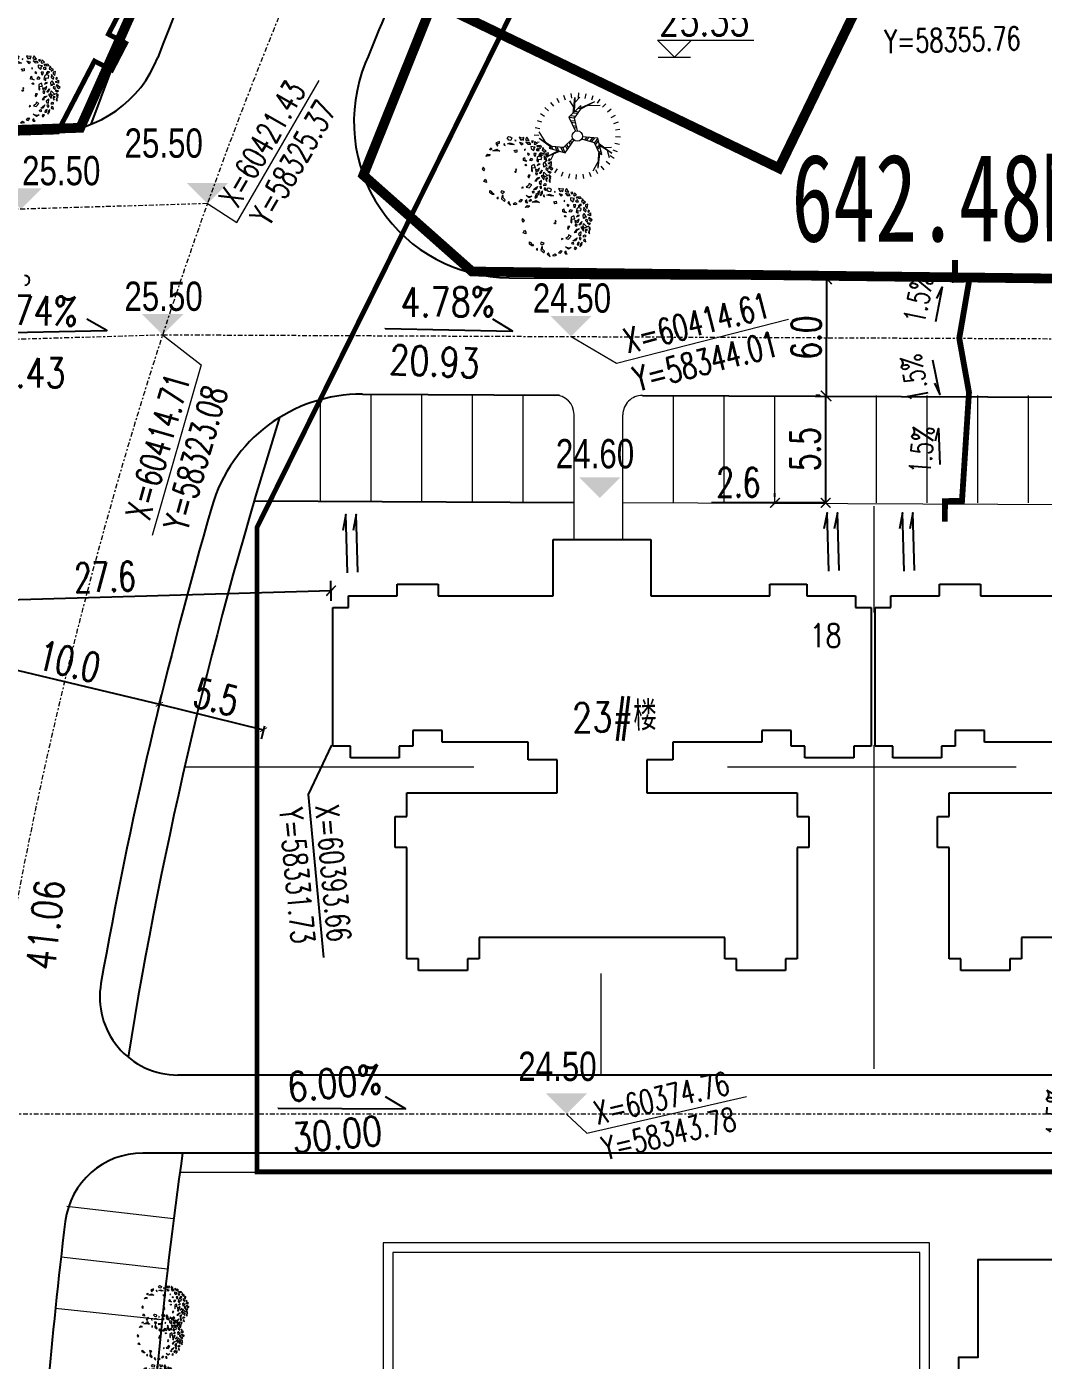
# Model space of a CAD drawing. Header units: inches. Extents: x 393 to 1582, y 246 to 1188.
# Drawn here: x 1280.1 to 1332.2, y 571.3 to 639.7 of the extents above; entities that cross this region are included whole.
import ezdxf

# ---------------------------------------------------------------- set-up
doc = ezdxf.new("R2010")
doc.units = ezdxf.units.IN
doc.header["$MEASUREMENT"] = 0
for name, pattern in [('ACAD_ISO10W100', [18.5, 12, -3, 0.5, -3]), ('CENTERX2', [4, 2.5, -0.5, 0.5, -0.5]), ('DASHED2', [0.375, 0.25, -0.125]), ('DOTE', [2.42, 2, -0.2, 0.02, -0.2])]:
    doc.linetypes.add(name, pattern=pattern)
for name, color, linetype in [('buildcoor', 7, 'Continuous'), ('DIM', 4, 'Continuous'), ('drain', 4, 'Continuous'), ('ELEV', 1, 'Continuous'), ('ROAD-TEXT', 4, 'Continuous'), ('roaddim', 2, 'Continuous'), ('roadradiu', 3, 'Continuous'), ('rod', 1, 'Continuous'), ('WALL', 40, 'Continuous'), ('公共绿地', 3, 'Continuous'), ('外墙', 42, 'Continuous'), ('建筑层数', 7, 'Continuous'), ('车库边线', 4, 'DOTE')]:
    doc.layers.add(name, color=color, linetype=linetype)
for name, color, linetype, lineweight in [('buildelev', 2, 'Continuous', 20), ('parking', 30, 'Continuous', 18), ('ROAD', 1, 'Continuous', 25), ('ROAD-CENTER', 7, 'CENTERX2', 18), ('ROAD-ZB', 4, 'Continuous', 15), ('walk', 2, 'Continuous', 18), ('围墙', 75, 'FENCELINE1', 15), ('建筑型号', 2, 'Continuous', 18), ('树', 84, 'Continuous', 15), ('水体', 4, 'Continuous', 18)]:
    doc.layers.add(name, color=color, linetype=linetype, lineweight=lineweight)
doc.styles.add('_HZTXT', font='txt.shx', dxfattribs={"width": 0.8, "bigfont": 'hztxt.shx'})
doc.styles.add('DIM_FONT', font='SIMPLEX.shx', dxfattribs={"width": 0.8})
doc.styles.add('FLS', font='', dxfattribs={"width": 0.8})
doc.styles.add('HZ', font='simplex.shx', dxfattribs={"width": 0.7, "bigfont": 'hztxt.shx'})
doc.styles.add('RO', font='romans.shx', dxfattribs={"width": 0.8})
doc.styles.add('宋体', font='', dxfattribs={"width": 0.7, "height": 1000})
doc.styles.get('FLS').set_extended_font_data('创艺繁隶书')
doc.styles.get('宋体').set_extended_font_data('SimSun')
doc.linetypes.add('FENCELINE1', pattern='A,0.25,-0.1,[133,ltypeshp.shx,S=0.1,R=0,X=-0.1,Y=0],-0.1,1', length=1.45)
doc.dimstyles.new('NORMAL', dxfattribs={"dimtxt": 1.5, "dimasz": 0.3, "dimexe": 0.5, "dimexo": 0.3, "dimgap": 0.3, "dimtad": 1, "dimdec": 1, "dimzin": 1, "dimdsep": 46, "dimtxsty": 'HZ', "dimblk": 'ARCHTICK', "dimcen": 0, "dimclrt": 256, "dimadec": 0, "dimazin": 0, "dimtfac": 1, "dimtdec": 1, "dimtofl": 0, "dimtmove": 0, "dimatfit": 3, "dimldrblk": 'ARCHTICK', "dimfxl": 1, "dimtolj": 2, "dimtzin": 0, "dimarcsym": 0})

# ---------------------------------------------------------------- blocks, each defined once
blk = doc.blocks.new('_ARCHTICK')
at = {"color": 0, "linetype": 'ByBlock', "const_width": 0.15}
blk.add_lwpolyline([(-0.5, -0.5), (0.5, 0.5)], dxfattribs=at)
blk = doc.blocks.new('*D96')
at = {"layer": 'DEFPOINTS', "color": 0, "transparency": 16777216}
for p in [(1277.207, 607.321), (1286.857, 604.679), (1286.928, 604.976)]:
    blk.add_point(p, dxfattribs=at)
at = {"layer": 'roaddim', "color": 0, "lineweight": -2, "transparency": 16777216}
for p, q in [((1277.206, 607.315), (1286.928, 604.976)), ((1277.137, 607.029), (1277.089, 606.829)), ((1286.927, 604.97), (1287.045, 605.463))]:
    blk.add_line(p, q, dxfattribs=at)
at = {"layer": 'roaddim', "color": 0, "lineweight": -2, "transparency": 16777216, "xscale": 0.3, "yscale": 0.3, "zscale": 0.3}
for p, rotation in [((1277.206, 607.315), 166.4735921139457), ((1286.928, 604.976), 346.4735921139457)]:
    blk.add_blockref('_ARCHTICK', p, dxfattribs=dict(at, rotation=rotation))
at = {"layer": 'roaddim', "transparency": 16777216, "insert": (1282.313, 607.167), "char_height": 1.5, "attachment_point": 5, "rotation": 346.47359, "style": 'HZ'}
blk.add_mtext('\\A2;10.0', dxfattribs=at)
blk = doc.blocks.new('*D61')
at = {"layer": 'DEFPOINTS', "color": 0, "transparency": 16777216}
for p in [(1287.044, 605.452), (1292.271, 603.673), (1292.387, 604.148)]:
    blk.add_point(p, dxfattribs=at)
at = {"layer": 'roaddim', "color": 0, "lineweight": -2, "transparency": 16777216}
for p, q in [((1286.973, 605.161), (1286.809, 604.491)), ((1286.928, 604.977), (1292.271, 603.673)), ((1292.316, 603.857), (1292.152, 603.187))]:
    blk.add_line(p, q, dxfattribs=at)
at = {"layer": 'roaddim', "color": 0, "lineweight": -2, "transparency": 16777216, "xscale": 0.3, "yscale": 0.3, "zscale": 0.3}
for p, rotation in [((1286.928, 604.977), 166.2845894119574), ((1292.271, 603.673), 346.2845894119574)]:
    blk.add_blockref('_ARCHTICK', p, dxfattribs=dict(at, rotation=rotation))
at = {"layer": 'roaddim', "transparency": 16777216, "insert": (1289.848, 605.345), "char_height": 1.5, "attachment_point": 5, "rotation": 346.28459, "style": 'HZ'}
blk.add_mtext('\\A2;5.5', dxfattribs=at)
blk = doc.blocks.new('GPPMTR01')
at = {"color": 0, "linetype": 'ByBlock'}
for points in [[(-0.354, 0.404), (-0.335, 0.371), (-0.312, 0.378), (-0.293, 0.408)], [(-0.298, 0.355), (-0.259, 0.362), (-0.24, 0.402), (-0.263, 0.4), (-0.275, 0.378)], [(-0.263, 0.454), (-0.27, 0.431), (-0.248, 0.431), (-0.243, 0.447)], [(-0.215, 0.443), (-0.218, 0.456), (-0.242, 0.475), (-0.199, 0.486), (-0.199, 0.449)], [(-0.166, 0.433), (-0.207, 0.386), (-0.18, 0.371), (-0.137, 0.387), (-0.147, 0.409), (-0.165, 0.407)], [(-0.173, 0.469), (-0.151, 0.518), (-0.12, 0.516), (-0.128, 0.487), (-0.144, 0.498), (-0.151, 0.48), (-0.145, 0.47)], [(-0.127, 0.461), (-0.133, 0.429), (-0.111, 0.428), (-0.096, 0.459)], [(-0.106, 0.53), (-0.073, 0.496), (-0.058, 0.515), (-0.035, 0.504), (-0.038, 0.545), (-0.064, 0.53)], [(-0.079, 0.401), (-0.097, 0.371), (-0.064, 0.359), (-0.049, 0.371)], [(-0.038, 0.477), (-0.055, 0.454), (-0.043, 0.424), (-0.032, 0.439)], [(0.007, 0.443), (-0.026, 0.412), (-0.02, 0.382), (0.016, 0.352), (0.045, 0.367), (0.01, 0.386), (0.034, 0.42)], [(0.005, 0.559), (-0.005, 0.523), (0.016, 0.511), (0.051, 0.519)], [(0.01, 0.485), (0.042, 0.462), (0.084, 0.477), (0.066, 0.492), (0.042, 0.485)], [(0.105, 0.53), (0.084, 0.519), (0.099, 0.504), (0.114, 0.511)], [(0.158, 0.447), (0.096, 0.443), (0.105, 0.412), (0.146, 0.393), (0.155, 0.416), (0.14, 0.428)], [(0.131, 0.488), (0.137, 0.5), (0.134, 0.53), (0.173, 0.507), (0.146, 0.481)], [(0.179, 0.477), (0.229, 0.496), (0.25, 0.473), (0.223, 0.458), (0.22, 0.477), (0.202, 0.469), (0.199, 0.458)], [(0.205, 0.439), (0.179, 0.42), (0.194, 0.405), (0.226, 0.416)], [(0.214, 0.359), (0.274, 0.374), (0.291, 0.409), (0.282, 0.336), (0.247, 0.333)], [(0.268, 0.45), (0.253, 0.435), (0.241, 0.409), (0.274, 0.428)], [(0.315, 0.416), (0.306, 0.401), (0.318, 0.39), (0.348, 0.393)], [(-0.482, 0.196), (-0.461, 0.207), (-0.432, 0.177), (-0.452, 0.154), (-0.494, 0.15), (-0.5, 0.177)], [(-0.412, 0.305), (-0.364, 0.304), (-0.367, 0.328), (-0.343, 0.337), (-0.374, 0.364), (-0.382, 0.335)], [(-0.393, 0.241), (-0.408, 0.23), (-0.396, 0.226)], [(-0.304, 0.31), (-0.343, 0.272), (-0.298, 0.279)], [(-0.215, 0.295), (-0.215, 0.276), (-0.206, 0.283)], [(-0.123, 0.314), (-0.144, 0.295), (-0.135, 0.287), (-0.115, 0.295)], [(-0.064, 0.207), (-0.085, 0.184), (-0.115, 0.203), (-0.115, 0.219), (-0.085, 0.207), (-0.052, 0.226)], [(-0.032, 0.317), (-0.058, 0.295), (-0.043, 0.264), (-0.023, 0.291)], [(0.045, 0.295), (0.042, 0.249), (0.105, 0.211), (0.119, 0.219), (0.069, 0.245), (0.096, 0.283)], [(0.084, 0.371), (0.072, 0.344), (0.081, 0.321), (0.084, 0.344)], [(0.128, 0.336), (0.137, 0.287), (0.114, 0.272), (0.146, 0.26), (0.158, 0.302)], [(0.179, 0.272), (0.167, 0.245), (0.185, 0.238), (0.199, 0.253)], [(0.199, 0.291), (0.179, 0.352), (0.211, 0.31)], [(0.25, 0.325), (0.241, 0.298), (0.312, 0.302), (0.282, 0.329)], [(0.253, 0.268), (0.241, 0.226), (0.259, 0.177), (0.274, 0.203), (0.253, 0.219)], [(0.303, 0.268), (0.309, 0.219), (0.336, 0.215), (0.351, 0.234)], [(0.321, 0.363), (0.306, 0.34), (0.327, 0.325), (0.356, 0.325), (0.327, 0.336)], [(0.351, 0.382), (0.348, 0.371), (0.368, 0.355), (0.392, 0.359)], [(0.386, 0.257), (0.368, 0.272), (0.365, 0.287), (0.377, 0.298), (0.401, 0.283)], [(0.401, 0.207), (0.383, 0.219), (0.365, 0.211), (0.368, 0.196), (0.392, 0.192)], [(0.431, 0.26), (0.419, 0.245), (0.436, 0.23), (0.466, 0.249)], [(0.442, 0.203), (0.451, 0.169), (0.487, 0.139), (0.472, 0.181)], [(-0.482, 0.014), (-0.506, 0.025), (-0.514, -0.024), (-0.506, -0.036), (-0.464, -0.036), (-0.47, -0.024), (-0.494, -0.017)], [(-0.446, 0.071), (-0.432, 0.055), (-0.414, 0.067)], [(-0.417, 0.109), (-0.411, 0.15), (-0.357, 0.188), (-0.369, 0.162)], [(-0.283, 0.139), (-0.269, 0.181), (-0.239, 0.166), (-0.248, 0.139), (-0.263, 0.15)], [(-0.02, 0.033), (-0.035, 0.025), (-0.026, 0.017), (-0.014, 0.021)], [(-0.02, 0.188), (-0.008, 0.192), (0.001, 0.177), (-0.02, 0.169)], [(0.152, 0.162), (0.137, 0.139), (0.158, 0.12), (0.176, 0.128), (0.161, 0.143)], [(0.25, 0.086), (0.271, 0.063), (0.274, 0.021), (0.303, 0.052), (0.285, 0.109)], [(0.348, 0.173), (0.377, 0.128), (0.356, 0.097), (0.354, 0.128)], [(0.401, 0.078), (0.398, 0.063), (0.374, 0.067), (0.377, 0.09)], [(0.428, 0.025), (0.431, -0.021), (0.377, -0.043), (0.41, -0.013)], [(0.422, 0.166), (0.419, 0.135), (0.439, 0.12), (0.451, 0.139)], [(0.451, 0.074), (0.469, 0.052), (0.484, 0.063), (0.472, 0.093)], [(-0.467, -0.131), (-0.464, -0.157), (-0.482, -0.154), (-0.485, -0.127)], [(-0.437, -0.131), (-0.429, -0.066), (-0.381, -0.04), (-0.408, -0.078)], [(-0.42, -0.26), (-0.432, -0.218), (-0.411, -0.188), (-0.402, -0.214), (-0.411, -0.229)], [(0.256, -0.013), (0.241, -0.028), (0.253, -0.04)], [(0.407, -0.119), (0.389, -0.138), (0.398, -0.176), (0.419, -0.154)], [(0.436, -0.066), (0.442, -0.097), (0.466, -0.097), (0.481, -0.074), (0.46, -0.078)], [(-0.266, -0.366), (-0.304, -0.374), (-0.283, -0.4), (-0.251, -0.393)], [(0.17, -0.286), (0.137, -0.317), (0.149, -0.336), (0.176, -0.321)], [(0.205, -0.332), (0.199, -0.343), (0.235, -0.378), (0.294, -0.359), (0.274, -0.34), (0.235, -0.351)], [(0.327, -0.305), (0.333, -0.328), (0.389, -0.313)], [(0.416, -0.218), (0.389, -0.233), (0.392, -0.271), (0.407, -0.248)], [(-0.115, -0.473), (-0.138, -0.438), (-0.106, -0.438), (-0.085, -0.446)], [(0.072, -0.48), (0.042, -0.461), (0.06, -0.45), (0.066, -0.454), (0.096, -0.454), (0.096, -0.438), (0.125, -0.442), (0.114, -0.461)], [(0.188, -0.431), (0.211, -0.423), (0.188, -0.408)]]:
    blk.add_lwpolyline(points, close=True, dxfattribs=at)
blk.add_circle((0, 0), 0.01, dxfattribs=at)
blk = doc.blocks.new('t2')
for p, q in [((-0.72, 3.23), (-0.64, 2.88)), ((-0.15, 3.3), (-0.13, 2.95)), ((0.43, 3.28), (0.38, 2.92)), ((0.99, 3.16), (0.88, 2.81)), ((-2.24, 2.44), (-1.99, 2.17)), ((-1.78, 2.79), (-1.59, 2.49)), ((-1.34, 2.61), (-1.58, 1.52)), ((-1.34, 2.61), (-1.51, 1.47)), ((-1.44, 2), (-0.89, 2.82)), ((-1.27, 3.06), (-1.13, 2.72)), ((1.53, 2.93), (1.36, 2.62)), ((2.01, 2.62), (1.79, 2.34)), ((2.44, 2.24), (2.17, 1.99)), ((-2.93, 1.53), (-2.62, 1.36)), ((-2.62, 2.01), (-2.34, 1.79)), ((-1.95, 1.1), (-2.53, 1.12)), ((-1.63, 0.77), (-2.5, 1.58)), ((-2.5, 1.58), (-1.63, 0.89)), ((-2.3, 1.92), (-2.2, 1.35)), ((-1.73, 1.61), (-1.56, 0.32)), ((-1.53, 1.47), (-1.73, 1.61)), ((-1.24, 0.62), (-1.53, 1.47)), ((1.06, 1.19), (0.28, 0.27)), ((2.26, 0.7), (1.06, 1.19)), ((1.48, 1.02), (2.62, 1.38)), ((2.62, 1.38), (1.59, 0.97)), ((1.93, 1.14), (2.23, 1.63)), ((2.81, 1.03), (2.27, 1.23)), ((2.79, 1.78), (2.49, 1.59)), ((3.06, 1.27), (2.72, 1.13)), ((-3.28, 0.43), (-2.92, 0.38)), ((-3.16, 0.99), (-2.81, 0.88)), ((-1.56, 0.32), (-0.37, 0.11)), ((-0.31, 0.25), (-1.24, 0.62)), ((0.37, 0.14), (1.16, 0.76)), ((1.16, 0.76), (2.04, 0.59)), ((2.93, -0.14), (2.03, 0.57)), ((2.04, 0.59), (2.26, 0.7)), ((2.93, -0.14), (2.11, 0.61)), ((2.45, 0.24), (2.89, -0.64)), ((3.23, 0.72), (2.88, 0.64)), ((3.3, 0.15), (2.95, 0.13)), ((-3.3, -0.15), (-2.95, -0.13)), ((-3.23, -0.72), (-2.88, -0.64)), ((-0.06, -0.39), (0.08, -1.38)), ((0.5, -1.51), (0.1, -0.38)), ((3.16, -0.99), (2.81, -0.88)), ((3.28, -0.43), (2.92, -0.38)), ((-3.06, -1.27), (-2.72, -1.13)), ((-2.79, -1.78), (-2.49, -1.59)), ((-2.44, -2.24), (-2.17, -1.99)), ((-1.59, -2.47), (-0.52, -2.05)), ((-0.53, -2.3), (0.5, -1.51)), ((0.08, -1.38), (-0.51, -2.07)), ((0.14, -1.8), (-0.12, -2.95)), ((-0.12, -2.95), (0.04, -1.86)), ((2.62, -2.01), (2.34, -1.79)), ((2.93, -1.53), (2.62, -1.36)), ((-2.01, -2.62), (-1.79, -2.34)), ((-1.02, -2.25), (-1.99, -2.18)), ((-1.59, -2.47), (-0.52, -2.13)), ((-1.53, -2.93), (-1.36, -2.62)), ((-0.99, -3.16), (-0.88, -2.81)), ((-0.51, -2.07), (-0.53, -2.3)), ((-0.52, -2.95), (-0.07, -2.58)), ((-0.43, -3.28), (-0.38, -2.92)), ((0.03, -2.24), (0.29, -2.75)), ((0.15, -3.3), (0.13, -2.95)), ((0.72, -3.23), (0.64, -2.88)), ((1.27, -3.06), (1.13, -2.72)), ((1.78, -2.79), (1.59, -2.49)), ((2.24, -2.44), (1.99, -2.17))]:
    blk.add_line(p, q)
at = {"color": 0}
for p, q in [((-1.71, 1.46), (-1.64, 1.54)), ((-1.69, 1.3), (-1.53, 1.47)), ((-1.65, 0.98), (-1.44, 1.2)), ((-1.63, 0.82), (-1.39, 1.07)), ((1.07, 1.18), (1.21, 0.75)), ((1.22, 1.12), (1.35, 0.72)), ((-1.58, 0.5), (-1.3, 0.8)), ((-1.56, 0.34), (-1.25, 0.67)), ((-1.28, 0.27), (-1.03, 0.54)), ((-1.14, 0.24), (-0.91, 0.49)), ((-0.85, 0.19), (-0.66, 0.39)), ((-0.7, 0.16), (-0.54, 0.34)), ((0.49, 0.53), (0.57, 0.29)), ((0.59, 0.64), (0.67, 0.38)), ((0.78, 0.86), (0.88, 0.54)), ((0.88, 0.98), (0.99, 0.62)), ((1.52, 1), (1.62, 0.67)), ((1.67, 0.94), (1.76, 0.65)), ((1.97, 0.81), (2.04, 0.59)), ((2.12, 0.75), (2.15, 0.64)), ((0.21, -0.69), (-0.03, -0.64)), ((0.26, -0.83), (-0.01, -0.77)), ((-0.02, -1.92), (-0.32, -1.85)), ((0.11, -1.82), (-0.23, -1.74)), ((0.36, -1.62), (-0.05, -1.53)), ((0.36, -1.11), (0.03, -1.03)), ((0.41, -1.25), (0.05, -1.17)), ((0.49, -1.52), (0.05, -1.42)), ((-0.41, -2.21), (-0.52, -2.19)), ((-0.28, -2.11), (-0.51, -2.06))]:
    blk.add_line(p, q, dxfattribs=at)
blk.add_circle((0, 0), 0.397)
at = {"style": 'DIM_FONT', "width": 0.8, "flags": 9}
for tag in ['XSIZE', 'YSIZE']:
    blk.add_attdef(tag, (0, 0), '', height=0.000997, rotation=122.3352, dxfattribs=at)
blk = doc.blocks.new('psss')
at = {"layer": 'drain', "ltscale": 3}
for points in [[(-2.979, 0.527), (0.007, 0.531), (-0.808, 0.714)], [(-2.967, -0.004), (0, 0), (-0.815, 0.183)]]:
    blk.add_lwpolyline(points, dxfattribs=at)
blk = doc.blocks.new('bg')
at = {"layer": 'buildelev'}
blk.add_line((403415.903, 597892.095), (403417.408, 597892.095), dxfattribs=at)
blk.add_lwpolyline([(403417.451, 597892.89), (403416.656, 597892.095), (403415.86, 597892.89), (403420.35, 597892.89)], dxfattribs=at)
blk = doc.blocks.new('A$C614504CE')
at = {"layer": 'ROAD-TEXT', "ltscale": 0.1, "const_width": 0.3}
blk.add_lwpolyline([(3.598, 12.417), (2.86, 12.395), (2.86, 13.418)], dxfattribs=at)
at = {"layer": 'ROAD-TEXT', "ltscale": 0.1}
blk.add_lwpolyline([(2.337, 0.002, 0.3, 0.3, 0), (2.349, 1.053, 0.3, 0.3, 0), (3.22, 1.06, 0.3, 0.3, 0), (3.578, 6.628, 0.3, 0.3, 0), (3.08, 9.4, 0.3, 0.3, 0), (3.622, 12.555, 0.3, 0.3, 0)], format="xyseb", dxfattribs=at)
for points in [[(1.926, 11.432), (2.21, 12.017), (1.86, 10.246)], [(1.804, 7.098), (2.092, 6.515), (1.728, 8.284)], [(1.87, 4.148), (2.008, 4.783), (2.087, 2.928)]]:
    blk.add_lwpolyline(points, dxfattribs=at)
at = {"layer": 'ROAD-TEXT', "style": 'RO', "width": 0.7}
for rotation, p in [(78.72126, (1.287, 10.092)), (100.33803, (1.549, 6.257)), (85.22586, (1.6, 2.413))]:
    blk.add_text('1.5%', height=1.1, rotation=rotation, dxfattribs=at).set_placement(p)
blk = doc.blocks.new('A$C72E4118A')
at = {"layer": 'ROAD-TEXT', "const_width": 0.25}
blk.add_lwpolyline([(4.677, 1.103), (4.102, 1.097), (4.114, 0.623), (0.128, 0.141), (0.125, 0.601)], dxfattribs=at)
at = {"layer": 'ROAD-TEXT'}
blk.add_lwpolyline([(3.357, 1.194), (1.058, 0.84), (1.748, 1.227)], dxfattribs=at)
at = {"layer": 'ROAD-TEXT', "style": 'RO', "width": 0.7}
blk.add_text('1.5%', height=1.1, rotation=7.662, dxfattribs=at).set_placement((0.872, 1.311))
blk = doc.blocks.new('*D487')
at = {"layer": 'DEFPOINTS', "color": 0, "ltscale": 0.3, "transparency": 16777216}
for p in [(1268.167, 609.982), (1295.753, 609.976), (1268.191, 609.161)]:
    blk.add_point(p, dxfattribs=at)
at = {"layer": 'DIM', "color": 0, "lineweight": -2, "ltscale": 0.3, "transparency": 16777216}
for p, q in [((1295.744, 610.276), (1295.714, 611.297)), ((1268.183, 609.461), (1268.152, 610.481)), ((1295.728, 610.797), (1268.167, 609.982))]:
    blk.add_line(p, q, dxfattribs=at)
at = {"layer": 'DIM', "color": 0, "lineweight": -2, "ltscale": 0.3, "transparency": 16777216, "xscale": 0.5, "yscale": 0.5, "zscale": 0.5}
for p, rotation in [((1295.728, 610.797), 1.694915343988033), ((1268.167, 609.982), 181.694915343988)]:
    blk.add_blockref('_ARCHTICK', p, dxfattribs=dict(at, rotation=rotation))
at = {"layer": 'DIM', "ltscale": 0.3, "transparency": 16777216, "insert": (1284.136, 611.505), "char_height": 1.5, "attachment_point": 5, "rotation": 1.69492, "style": 'HZ'}
blk.add_mtext('\\A2;27.6', dxfattribs=at)
blk = doc.blocks.new('*D353')
at = {"layer": 'DEFPOINTS', "color": 0, "ltscale": 0.3, "transparency": 16777216}
for p in [(1321.085, 620.803), (1321.085, 620.803), (1321.085, 615.303)]:
    blk.add_point(p, dxfattribs=at)
at = {"layer": 'walk', "color": 0, "lineweight": -2, "ltscale": 0.3, "transparency": 16777216}
for p, q in [((1320.785, 620.803), (1320.585, 620.803)), ((1321.085, 615.303), (1321.085, 620.803)), ((1320.785, 615.303), (1320.585, 615.303))]:
    blk.add_line(p, q, dxfattribs=at)
at = {"layer": 'walk', "color": 0, "lineweight": -2, "ltscale": 0.3, "transparency": 16777216, "xscale": 0.5, "yscale": 0.5, "zscale": 0.5}
for p, rotation in [((1321.085, 620.803), 90), ((1321.085, 615.303), 270)]:
    blk.add_blockref('_ARCHTICK', p, dxfattribs=dict(at, rotation=rotation))
at = {"layer": 'walk', "ltscale": 0.3, "transparency": 16777216, "insert": (1320.035, 618.053), "char_height": 1.5, "attachment_point": 5, "rotation": 90, "style": 'HZ'}
blk.add_mtext('\\A2;5.5', dxfattribs=at)
blk = doc.blocks.new('*D354')
at = {"layer": 'DEFPOINTS', "color": 0, "ltscale": 0.3, "transparency": 16777216}
for p in [(1321.146, 626.768), (1321.146, 626.768), (1321.12, 620.769)]:
    blk.add_point(p, dxfattribs=at)
at = {"layer": 'walk', "color": 0, "lineweight": -2, "ltscale": 0.3, "transparency": 16777216}
for p, q in [((1321.12, 620.769), (1321.146, 626.768)), ((1321.446, 626.767), (1321.646, 626.766)), ((1320.82, 620.77), (1320.62, 620.771))]:
    blk.add_line(p, q, dxfattribs=at)
at = {"layer": 'walk', "color": 0, "lineweight": -2, "ltscale": 0.3, "transparency": 16777216, "xscale": 0.5, "yscale": 0.5, "zscale": 0.5}
for p, rotation in [((1321.146, 626.768), 89.74556227842106), ((1321.12, 620.769), 269.7455622784211)]:
    blk.add_blockref('_ARCHTICK', p, dxfattribs=dict(at, rotation=rotation))
at = {"layer": 'walk', "ltscale": 0.3, "transparency": 16777216, "insert": (1320.083, 623.773), "char_height": 1.5, "attachment_point": 5, "rotation": 89.74556, "style": 'HZ'}
blk.add_mtext('\\A2;6.0', dxfattribs=at)
blk = doc.blocks.new('*D355')
at = {"layer": 'DEFPOINTS', "color": 0, "ltscale": 0.3, "transparency": 16777216}
for p in [(1318.485, 615.303), (1318.485, 615.303), (1321.085, 615.303)]:
    blk.add_point(p, dxfattribs=at)
at = {"layer": 'walk', "color": 0, "lineweight": -2, "ltscale": 0.3, "transparency": 16777216}
for p, q in [((1318.485, 615.303), (1315.235, 615.303)), ((1318.485, 615.603), (1318.485, 615.803)), ((1321.085, 615.303), (1318.485, 615.303)), ((1321.085, 615.603), (1321.085, 615.803))]:
    blk.add_line(p, q, dxfattribs=at)
at = {"layer": 'walk', "color": 0, "lineweight": -2, "ltscale": 0.3, "transparency": 16777216, "xscale": 0.5, "yscale": 0.5, "zscale": 0.5, "rotation": 180}
blk.add_blockref('_ARCHTICK', (1318.485, 615.303), dxfattribs=at)
at = {"layer": 'walk', "color": 0, "lineweight": -2, "ltscale": 0.3, "transparency": 16777216, "xscale": 0.5, "yscale": 0.5, "zscale": 0.5}
blk.add_blockref('_ARCHTICK', (1321.085, 615.303), dxfattribs=at)
at = {"layer": 'walk', "ltscale": 0.3, "transparency": 16777216, "insert": (1316.61, 616.353), "char_height": 1.5, "attachment_point": 5, "style": 'HZ'}
blk.add_mtext('\\A2;2.6', dxfattribs=at)
blk = doc.blocks.new('*D366')
at = {"layer": 'DEFPOINTS', "color": 0, "ltscale": 0.3, "transparency": 16777216}
for p in [(1186.267, 889.56), (1351.243, 417.562)]:
    blk.add_point(p, dxfattribs=at)
at = {"layer": 'roadradiu', "color": 0, "lineweight": -2, "ltscale": 0.3, "transparency": 16777216}
blk.add_line((1189.23, 881.081), (1186.267, 889.56), dxfattribs=at)
at = {"layer": 'roadradiu', "color": 0, "lineweight": -2, "ltscale": 0.3, "transparency": 16777216, "xscale": 0.5, "yscale": 0.5, "zscale": 0.5, "rotation": 109.2659378040136}
blk.add_blockref('_ARCHTICK', (1186.267, 889.56), dxfattribs=at)
at = {"layer": 'roadradiu', "ltscale": 0.3, "transparency": 16777216, "insert": (1189.256, 884.189), "char_height": 1.5, "attachment_point": 5, "rotation": 289.26594, "style": 'HZ'}
blk.add_mtext('\\A2;R500.0', dxfattribs=at)

msp = doc.modelspace()

# ---------------------------------------------------------------- linework, layer by layer
at = {"layer": 'buildcoor', "color": 0, "ltscale": 0.3}
for points in [[(1295.753, 602.876), (1294.564, 600.361)], [(1294.564, 600.361), (1295.339, 591.996)]]:
    msp.add_lwpolyline(points, dxfattribs=at)
at = {"layer": 'ELEV', "color": 0}
for points in [[(1288.331, 631.701), (1290.452, 631.701), (1289.391, 630.64)], [(1278.769, 631.418), (1280.891, 631.418), (1279.83, 630.357)], [(1286.036, 624.98), (1288.157, 624.98), (1287.096, 623.92)], [(1306.969, 624.887), (1309.09, 624.887), (1308.029, 623.827)], [(1306.969, 624.887), (1309.09, 624.887), (1308.029, 623.827)], [(1308.442, 616.614), (1310.564, 616.614), (1309.503, 615.554)], [(1308.442, 616.614), (1310.564, 616.614), (1309.503, 615.554)], [(1306.737, 585.034), (1308.859, 585.034), (1307.798, 583.974)]]:
    msp.add_solid(points, dxfattribs=at)
at = {"layer": 'parking', "color": 0}
for p, q in [((1297.785, 615.337), (1297.785, 620.837)), ((1300.385, 615.337), (1300.385, 620.837)), ((1302.985, 615.337), (1302.985, 620.837)), ((1305.585, 615.337), (1305.585, 620.837)), ((1313.285, 615.303), (1313.285, 620.803)), ((1315.885, 615.303), (1315.885, 620.803)), ((1318.485, 615.303), (1318.485, 620.803)), ((1321.085, 615.303), (1321.085, 620.803)), ((1323.685, 615.303), (1323.685, 620.803)), ((1326.285, 615.303), (1326.285, 620.803)), ((1328.885, 615.303), (1328.885, 620.803)), ((1331.485, 615.303), (1331.485, 620.803)), ((1295.185, 615.337), (1295.185, 620.589)), ((1310.685, 615.315), (1335.985, 615.202))]:
    msp.add_line(p, q, dxfattribs=at)
at = {"layer": 'parking', "color": 0, "ltscale": 0.3}
for p, q in [((1287.65, 578.596), (1282.186, 579.226)), ((1287.352, 576.013), (1281.889, 576.643)), ((1287.069, 573.429), (1281.599, 573.997))]:
    msp.add_line(p, q, dxfattribs=at)
at = {"layer": 'ROAD', "color": 0}
for p, q in [((1304.865, 626.841), (1308.049, 626.827)), ((1304.865, 626.841), (1343.89, 626.667)), ((1297.337, 620.874), (1307.438, 620.829)), ((1305.638, 620.837), (1307.189, 620.83)), ((1311.689, 620.81), (1334.989, 620.707)), ((1291.787, 615.399), (1308.185, 615.326)), ((1381.097, 585.974), (1287.875, 585.974)), ((1413.84, 581.974), (1286.076, 581.974))]:
    msp.add_line(p, q, dxfattribs=at)
at = {"layer": 'ROAD', "color": 0, "linetype": 'Continuous'}
for centre, radius, start, end in [((1515.343, 549.734), 247, 145.38811, 159.87744), ((1515.343, 549.734), 245, 146.60094, 158.84834), ((1281.253, 640.304), 6, 271.69501, 338.84834)]:
    msp.add_arc(centre, radius, start, end, dxfattribs=at)
at = {"layer": 'ROAD', "color": 0}
for centre, radius, start, end in [((1515.343, 549.734), 233, 153.63038, 159.2989), ((1515.343, 549.734), 235, 155.09366, 157.98058), ((1304.901, 634.841), 8, 157.98058, 269.74556), ((1304.901, 634.841), 8, 157.98058, 269.74556), ((1297.301, 612.874), 8, 89.74556, 163.85004), ((1515.343, 549.734), 233, 162.53172, 170.82346), ((1515.343, 549.734), 235, 163.85004, 169.96794), ((1287.875, 589.974), 4, 169.96794, 270), ((1286.076, 577.974), 4, 90, 172.97796), ((1515.343, 549.734), 229.5, 171.92441, 177.31933), ((1515.343, 549.734), 235, 172.97796, 177.31933)]:
    msp.add_arc(centre, radius, start, end, dxfattribs=at)
at = {"layer": 'ROAD-CENTER', "color": 5, "ltscale": 0.1}
for p, q in [((1289.391, 630.64), (1223.195, 628.682)), ((1145.711, 619.736), (1287.096, 623.92)), ((1287.096, 623.92), (1366.254, 623.568)), ((1413.84, 583.974), (1277.798, 583.974))]:
    msp.add_line(p, q, dxfattribs=at)
msp.add_arc((1515.343, 549.734), 240, 145.12521, 180.8289, dxfattribs=at)
at = {"layer": 'ROAD-TEXT', "color": 0}
for points in [[(1277.718, 624.002), (1277.718, 624.002), (1284.237, 624.142), (1283.207, 624.718)], [(1298.506, 624.241), (1298.506, 624.241), (1305.024, 624.099), (1304.02, 624.719)], [(1293.02, 584.275), (1293.02, 584.275), (1299.54, 584.244), (1298.526, 584.847)]]:
    msp.add_lwpolyline(points, dxfattribs=at)
at = {"layer": 'ROAD-ZB', "color": 0, "ltscale": 0.3}
for points in [[(1290.904, 629.678), (1295.113, 636.948)], [(1289.391, 630.64), (1290.904, 629.678)], [(1310.367, 622.462), (1319.182, 624.718)], [(1287.096, 623.92), (1289.064, 622.371)], [(1308.029, 623.827), (1310.367, 622.462)], [(1289.064, 622.371), (1286.552, 613.625)], [(1308.846, 582.99), (1317.031, 584.877)], [(1307.798, 583.974), (1308.846, 582.99)]]:
    msp.add_lwpolyline(points, dxfattribs=at)
at = {"layer": 'rod', "color": 0, "ltscale": 0.3}
msp.add_arc((1280.031, 626.712), 0.25, 271.69491, 91.69491, dxfattribs=at)
at = {"layer": 'walk', "color": 0}
for p, q in [((1308.185, 613.476), (1308.185, 619.83)), ((1310.685, 613.476), (1310.685, 619.81))]:
    msp.add_line(p, q, dxfattribs=at)
for centre, start, end in [((1307.185, 619.83), 0, 89.74556), ((1311.685, 619.81), 89.74556, 180)]:
    msp.add_arc(centre, 1, start, end, dxfattribs=at)
at = {"layer": 'WALL', "color": 0}
msp.add_lwpolyline([(1420.875, 560.495), (1420.873, 576.483), (1368.609, 576.501), (1344.609, 576.501), (1338.609, 576.501), (1328.886, 576.501), (1328.886, 571.501), (1327.886, 571.501), (1327.886, 565.501)], dxfattribs=at)
at = {"layer": '公共绿地', "color": 0, "linetype": 'FENCELINE1', "ltscale": 0.1, "const_width": 0.5}
msp.add_lwpolyline([(1292.714, 656.571), (1282.875, 634.527), (1223.079, 632.581), (1223.079, 632.581), (1207.257, 632.116), (1207.257, 632.116), (1207.257, 632.116), (1206.427, 660.303)], dxfattribs=at)
msp.add_lwpolyline([(1324.649, 644.735), (1329.946, 642.164), (1332.168, 647.2), (1347.377, 639.785), (1347.873, 631.198), (1346.912, 628.027), (1343.89, 626.667), (1302.957, 627.159), (1297.386, 632.097), (1300.959, 640.995), (1318.688, 632.457), (1324.649, 644.735), (1324.649, 644.735), (1324.649, 644.735)], close=True, dxfattribs=at)
at = {"layer": '围墙', "color": 0, "ltscale": 0.2}
for p, q in [((1323.553, 615.134), (1323.553, 609.676)), ((1323.553, 602.876), (1323.553, 586.283)), ((1288.229, 601.776), (1303.053, 601.776)), ((1316.053, 601.776), (1330.853, 601.776))]:
    msp.add_line(p, q, dxfattribs=at)
at = {"layer": '围墙', "color": 0, "ltscale": 0.3}
msp.add_line((1309.553, 591.176), (1309.553, 585.974), dxfattribs=at)
at = {"layer": '外墙', "color": 2, "ltscale": 0.1}
for p, q in [((1307.119, 610.531), (1307.119, 613.431)), ((1307.119, 613.431), (1312.119, 613.431)), ((1312.119, 613.431), (1312.119, 610.531)), ((1296.619, 609.931), (1296.619, 610.531)), ((1296.619, 610.531), (1298.519, 610.531)), ((1298.519, 610.531), (1299.119, 610.531)), ((1299.119, 610.531), (1299.119, 611.131)), ((1299.119, 611.131), (1301.219, 611.131)), ((1301.219, 611.131), (1301.219, 610.531)), ((1301.219, 610.531), (1307.119, 610.531)), ((1312.119, 610.531), (1318.219, 610.531)), ((1318.219, 610.531), (1318.219, 611.131)), ((1318.219, 611.131), (1320.119, 611.131)), ((1320.119, 611.131), (1320.119, 610.531)), ((1320.119, 610.531), (1322.619, 610.531)), ((1322.619, 610.531), (1322.619, 609.931)), ((1324.419, 609.931), (1324.419, 610.531)), ((1324.419, 610.531), (1326.319, 610.531)), ((1326.319, 610.531), (1326.919, 610.531)), ((1326.919, 610.531), (1326.919, 611.131)), ((1326.919, 611.131), (1329.019, 611.131)), ((1329.019, 611.131), (1329.019, 610.531)), ((1329.019, 610.531), (1334.919, 610.531)), ((1295.819, 609.931), (1296.619, 609.931)), ((1295.819, 602.831), (1295.819, 609.931)), ((1322.619, 609.931), (1323.419, 609.931)), ((1323.419, 609.931), (1323.419, 602.831)), ((1323.619, 609.931), (1324.419, 609.931)), ((1323.619, 602.831), (1323.619, 609.931)), ((1301.419, 603.631), (1299.919, 603.631)), ((1299.919, 603.631), (1299.919, 602.831)), ((1301.419, 603.031), (1301.419, 603.631)), ((1305.839, 603.031), (1301.419, 603.031)), ((1305.839, 602.131), (1305.839, 603.031)), ((1317.819, 603.031), (1313.249, 603.031)), ((1313.249, 603.031), (1313.249, 602.131)), ((1319.319, 603.631), (1317.819, 603.631)), ((1317.819, 603.631), (1317.819, 603.031)), ((1319.319, 602.831), (1319.319, 603.631)), ((1329.219, 603.631), (1327.719, 603.631)), ((1327.719, 603.631), (1327.719, 602.831)), ((1329.219, 603.031), (1329.219, 603.631)), ((1333.639, 603.031), (1329.219, 603.031)), ((1296.719, 602.831), (1295.819, 602.831)), ((1296.719, 602.231), (1296.719, 602.831)), ((1299.919, 602.831), (1299.219, 602.831)), ((1299.219, 602.831), (1299.219, 602.231)), ((1320.019, 602.831), (1319.319, 602.831)), ((1320.019, 602.231), (1320.019, 602.831)), ((1323.419, 602.831), (1322.519, 602.831)), ((1322.519, 602.831), (1322.519, 602.231)), ((1324.519, 602.831), (1323.619, 602.831)), ((1324.519, 602.231), (1324.519, 602.831)), ((1327.719, 602.831), (1327.019, 602.831)), ((1327.019, 602.831), (1327.019, 602.231)), ((1299.219, 602.231), (1296.719, 602.231)), ((1307.319, 602.131), (1305.839, 602.131)), ((1307.319, 600.431), (1307.319, 602.131)), ((1313.249, 602.131), (1311.919, 602.131)), ((1311.919, 602.131), (1311.919, 600.431)), ((1322.519, 602.231), (1320.019, 602.231)), ((1327.019, 602.231), (1324.519, 602.231)), ((1299.619, 599.231), (1299.619, 600.431)), ((1299.619, 600.431), (1307.319, 600.431)), ((1311.919, 600.431), (1319.619, 600.431)), ((1319.619, 600.431), (1319.619, 599.231)), ((1327.419, 599.231), (1327.419, 600.431)), ((1327.419, 600.431), (1335.119, 600.431)), ((1299.019, 597.631), (1299.019, 599.231)), ((1299.019, 599.231), (1299.619, 599.231)), ((1319.619, 599.231), (1320.219, 599.231)), ((1320.219, 599.231), (1320.219, 597.631)), ((1326.819, 597.631), (1326.819, 599.231)), ((1326.819, 599.231), (1327.419, 599.231)), ((1299.619, 597.631), (1299.019, 597.631)), ((1299.619, 591.931), (1299.619, 597.631)), ((1320.219, 597.631), (1319.619, 597.631)), ((1319.619, 597.631), (1319.619, 591.931)), ((1327.419, 597.631), (1326.819, 597.631)), ((1327.419, 591.931), (1327.419, 597.631)), ((1315.919, 593.031), (1303.319, 593.031)), ((1303.319, 593.031), (1303.319, 591.931)), ((1315.919, 591.931), (1315.919, 593.031)), ((1343.719, 593.031), (1331.119, 593.031)), ((1331.119, 593.031), (1331.119, 591.931)), ((1300.219, 591.931), (1299.619, 591.931)), ((1300.219, 591.331), (1300.219, 591.931)), ((1303.319, 591.931), (1302.719, 591.931)), ((1302.719, 591.931), (1302.719, 591.331)), ((1316.519, 591.931), (1315.919, 591.931)), ((1316.519, 591.331), (1316.519, 591.931)), ((1319.619, 591.931), (1319.019, 591.931)), ((1319.019, 591.931), (1319.019, 591.331)), ((1328.019, 591.931), (1327.419, 591.931)), ((1328.019, 591.331), (1328.019, 591.931)), ((1331.119, 591.931), (1330.519, 591.931)), ((1330.519, 591.931), (1330.519, 591.331)), ((1302.719, 591.331), (1300.219, 591.331)), ((1319.019, 591.331), (1316.519, 591.331)), ((1330.519, 591.331), (1328.019, 591.331))]:
    msp.add_line(p, q, dxfattribs=at)
at = {"layer": '树', "color": 0}
msp.add_line((1413.84, 580.974), (1287.979, 580.974), dxfattribs=at)
msp.add_lwpolyline([(1300.959, 640.995), (1318.813, 632.499), (1324.759, 644.842)], dxfattribs=at)
at = {"layer": '水体', "color": 0, "ltscale": 0.3}
for points in [[(1298.404, 538.472), (1326.404, 538.472), (1326.404, 577.369), (1298.404, 577.369)], [(1298.904, 538.972), (1325.904, 538.972), (1325.904, 576.869), (1298.904, 576.869)]]:
    msp.add_lwpolyline(points, close=True, dxfattribs=at)
at = {"layer": '车库边线', "color": 0, "linetype": 'DASHED2', "const_width": 0.25}
msp.add_lwpolyline([(1236.551, 626.976), (1236.55, 626.976), (1236.373, 632.974), (1281.713, 634.315), (1283.603, 637.949), (1284.489, 637.491), (1285.202, 638.866), (1284.318, 639.324), (1306.172, 681.347), (1305.53, 703.05), (1305.53, 703.05), (1282.14, 702.358), (1281.904, 710.354), (1321.886, 711.537), (1328.024, 730.635), (1328.004, 731.327), (1328.904, 731.353), (1328.858, 732.903), (1327.958, 732.876), (1326.788, 772.419)], dxfattribs=at)
msp.add_lwpolyline([(1420.839, 732.576), (1385.32, 732.587), (1385.345, 713.996), (1376.09, 713.999), (1376.09, 732.587), (1350.595, 732.576), (1350.595, 732.576), (1350.595, 732.576), (1350.595, 732.576), (1291.935, 614.048), (1291.935, 614.048), (1291.935, 614.048), (1291.935, 581.006), (1420.841, 581.004), (1420.841, 581.004)], close=True, dxfattribs=at)

# ---------------------------------------------------------------- block references
at = {"layer": 'buildelev', "color": 0, "linetype": 'Continuous', "xscale": 1.099999999998545, "yscale": 1.099999999998545, "zscale": 1.1}
msp.add_blockref('bg', (-442444.99, -657043.154), dxfattribs=at)
at = {"layer": 'ROAD', "color": 0, "rotation": 91.62464345549249}
for p in [(1297.016, 614.707), (1321.685, 614.793), (1325.551, 614.793)]:
    msp.add_blockref('psss', p, dxfattribs=at)
at = {"layer": 'ROAD-TEXT', "color": 0, "ltscale": 0.3}
msp.add_blockref('A$C614504CE', (1324.85, 614.338), dxfattribs=at)
at = {"layer": 'ROAD-TEXT', "color": 0, "linetype": 'ACAD_ISO10W100', "ltscale": 0.3, "rotation": 81.46784204735224}
msp.add_blockref('A$C72E4118A', (1334.658, 581.775), dxfattribs=at)
at = {"layer": '树'}
for name, p, xscale, yscale, zscale, rotation in [('GPPMTR01', (1279.927, 636.436), 3.485684247348809, 3.485684247345489, 3.485684247348809, 300.5404110417522), ('t2', (1308.353, 634.105), 0.6671807999634088, 0.6671807998791337, 0.6671808000000001, 66.027374180966), ('GPPMTR01', (1305.184, 632.264), 3.485684247348809, 3.485684247345489, 3.485684247348809, 300.5404110417522), ('GPPMTR01', (1307.208, 629.633), 3.485684247348809, 3.485684247345489, 3.485684247348809, 300.5404110417522), ('GPPMTR01', (1287.169, 573.97), 2.323789498232539, 2.323789498230326, 2.323789498232539, 300.5404110417522), ('GPPMTR01', (1286.918, 572.503), 2.323789498232539, 2.323789498230326, 2.323789498232539, 300.5404110417522), ('GPPMTR01', (1286.811, 569.928), 2.323789498232539, 2.323789498230326, 2.323789498232539, 300.5404110417522)]:
    msp.add_blockref(name, p, dxfattribs=dict(at, xscale=xscale, yscale=yscale, zscale=zscale, rotation=rotation))

# ---------------------------------------------------------------- texts
at = {"layer": 'buildcoor', "color": 0, "ltscale": 0.3, "style": 'HZ', "width": 0.7}
for s, rotation, p in [('Y=58355.76', 1.32, (1324.106, 638.354)), ('Y=58331.73', 275.29, (1293.066, 599.619)), ('X=60393.66', 275.29, (1294.918, 599.791))]:
    msp.add_text(s, height=1.2, rotation=rotation, dxfattribs=at).set_placement(p)
at = {"layer": 'buildelev', "color": 0, "style": 'RO', "width": 0.8}
msp.add_text('25.35', height=1.5, dxfattribs=at).set_placement((1312.553, 639.258))
at = {"layer": 'ELEV', "color": 0, "style": 'FLS', "width": 0.8}
for s, p in [('25.50', (1285.144, 632.994)), ('25.50', (1279.893, 631.582)), ('25.50', (1285.137, 625.144)), ('24.50', (1306.07, 625.051)), ('24.60', (1307.252, 617.073)), ('24.50', (1305.327, 585.669))]:
    msp.add_text(s, height=1.5, dxfattribs=at).set_placement(p)
at = {"layer": 'ROAD-TEXT', "color": 0, "style": 'DIM_FONT', "width": 0.8}
for s, rotation, p in [('4.78%', 0.30889, (1299.293, 624.836)), ('0.74%', 358.67307, (1277.894, 624.474)), ('20.93', 357.25988, (1298.686, 621.913)), ('41.06', 83.62389, (1281.565, 591.287)), ('6.00%', 5.09492, (1293.562, 584.603)), ('30.00', 5.09492, (1293.793, 581.98))]:
    msp.add_text(s, height=1.5, rotation=rotation, dxfattribs=at).set_placement(p)
msp.add_text('13.43', height=1.5, dxfattribs=at).set_placement((1277.491, 621.217))
at = {"layer": 'ROAD-ZB', "color": 0, "ltscale": 0.3, "style": 'HZ', "width": 0.7}
for s, height, rotation, p in [('X=60421.43', 1.2, 59.93, (1290.945, 630.348)), ('Y=58325.37', 1.2, 59.93, (1292.555, 629.416)), ('X=60414.61', 1.3, 14.36, (1310.916, 622.938)), ('Y=58344.01', 1.3, 14.36, (1311.415, 620.986)), ('X=60414.71', 1.3, 73.98, (1286.419, 614.339)), ('Y=58323.08', 1.3, 73.98, (1288.356, 613.783)), ('X=60374.76', 1.2, 12.99, (1309.363, 583.417)), ('Y=58343.78', 1.2, 12.99, (1309.781, 581.605))]:
    msp.add_text(s, height=height, rotation=rotation, dxfattribs=at).set_placement(p)
at = {"layer": '公共绿地', "color": 0, "linetype": 'ACAD_ISO10W100', "ltscale": 0.02, "style": '宋体', "width": 0.7}
msp.add_text('642.48M', height=4.5, rotation=0.05345, dxfattribs=at).set_placement((1319.331, 628.693))
at = {"layer": '建筑型号', "color": 0, "style": '_HZTXT', "width": 0.8}
msp.add_text('23#楼', height=1.5, rotation=1.71144, dxfattribs=at).set_placement((1308.112, 603.528))
at = {"layer": '建筑层数', "color": 0, "style": 'DIM_FONT', "width": 0.8}
msp.add_text('18', height=1.2, dxfattribs=at).set_placement((1320.255, 607.905))

# ---------------------------------------------------------------- dimensions: what is measured, and where the dimension line sits
at = {"layer": 'DIM', "color": 0, "ltscale": 0.3}
dim = msp.add_linear_dim(base=(1268.167, 609.982), p1=(1295.753, 609.976), p2=(1268.191, 609.161), angle=181.69492, dimstyle='NORMAL', override={"dimasz": 0.5, "dimzin": 0}, dxfattribs=at)
dim.commit()
dim.dimension.update_dxf_attribs({"geometry": '*D487', "text_midpoint": (1284.167, 610.455), "dimtype": 161})
at = {"layer": 'roaddim', "color": 0}
dim = msp.add_linear_dim(base=(1286.928, 604.976), p1=(1277.207, 607.321), p2=(1286.857, 604.679), angle=166.47359, dimstyle='NORMAL', override={"dimtmove": 1}, dxfattribs=at)
dim.commit()
dim.dimension.update_dxf_attribs({"geometry": '*D96', "text_midpoint": (1282.313, 607.167)})
dim = msp.add_aligned_dim(p1=(1287.044, 605.452), p2=(1292.387, 604.148), distance=-0.489, dimstyle='NORMAL', override={"dimtmove": 1}, dxfattribs=at)
dim.commit()
dim.dimension.update_dxf_attribs({"geometry": '*D61', "text_midpoint": (1289.848, 605.345)})
at = {"layer": 'roadradiu', "color": 0, "ltscale": 0.3}
dim = msp.add_radius_dim(center=(1351.243, 417.562), mpoint=(1186.267, 889.56), dimstyle='NORMAL', override={"dimasz": 0.5, "dimzin": 0}, dxfattribs=at)
dim.commit()
dim.dimension.update_dxf_attribs({"geometry": '*D366', "text_midpoint": (1188.265, 883.843), "dimtype": 164})
at = {"layer": 'walk', "color": 0, "ltscale": 0.3}
for p1, p2, picture, middle in [((1321.12, 620.769), (1321.146, 626.768), '*D354', (1320.083, 623.773)), ((1321.085, 615.303), (1321.085, 620.803), '*D353', (1320.035, 618.053)), ((1321.085, 615.303), (1318.485, 615.303), '*D355', (1316.61, 616.353))]:
    dim = msp.add_aligned_dim(p1=p1, p2=p2, distance=0, dimstyle='NORMAL', override={"dimasz": 0.5, "dimzin": 0}, dxfattribs=at)
    dim.commit()
    dim.dimension.update_dxf_attribs({"geometry": picture, "text_midpoint": middle})

doc.saveas('drawing.dxf')
